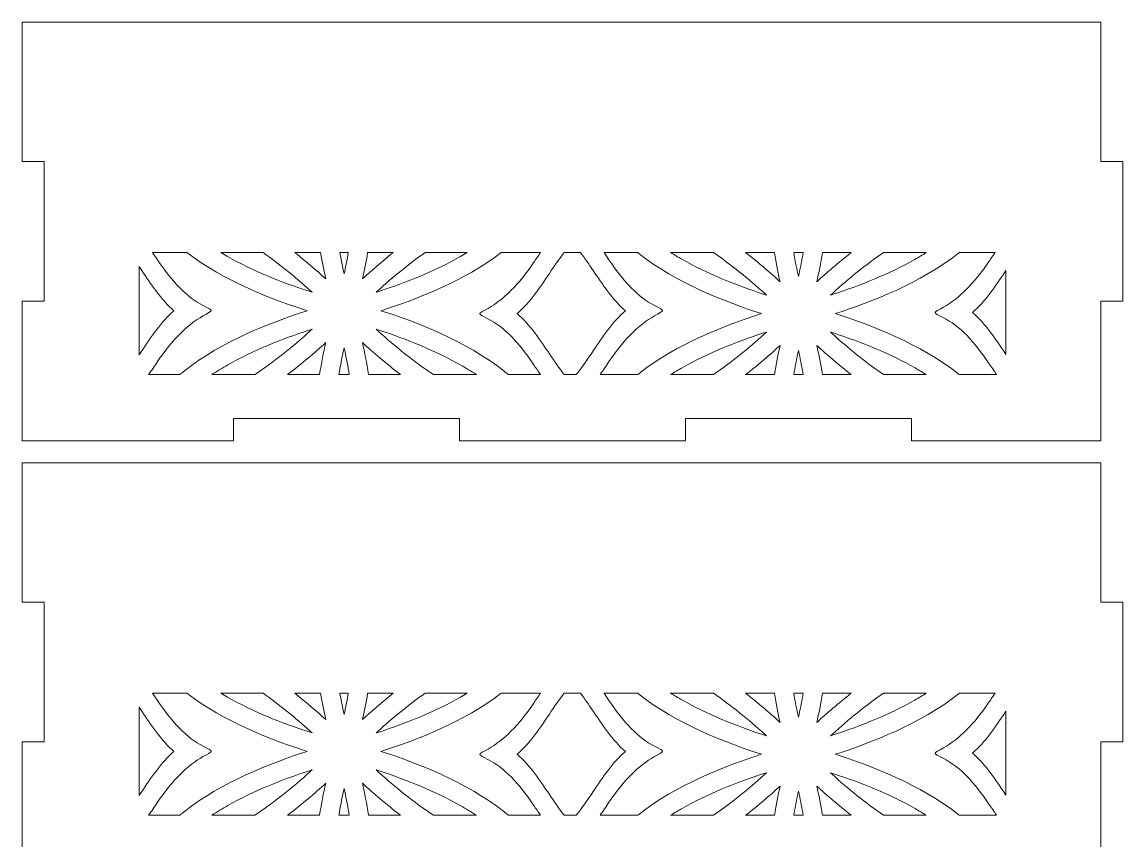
# Model space of a CAD drawing. Header units: millimetres. Extents: x 1438 to 1748, y -165 to 165.
# Drawn here: x 1598.2 to 1748.2, y -6.5 to 105 of the extents above; entities that cross this region are included whole.
import ezdxf

# ---------------------------------------------------------------- set-up
doc = ezdxf.new("R2010")
doc.units = ezdxf.units.MM
doc.header["$MEASUREMENT"] = 0
doc.layers.add('Camada 1', color=7, linetype='Continuous')

msp = doc.modelspace()

# ---------------------------------------------------------------- linework, layer by layer
at = {"layer": 'Camada 1', "color": 250, "lineweight": 20}
for points, knots in [([(1627.0266, 51), (1627.0266, 51), (1657.8266, 51), (1657.8266, 51), (1657.8266, 51), (1657.8266, 51), (1657.8266, 48), (1657.8266, 48), (1657.8266, 48), (1657.8266, 48), (1688.6266, 48), (1688.6266, 48), (1688.6266, 48), (1688.6266, 48), (1688.6266, 51), (1688.6266, 51), (1688.6266, 51), (1688.6266, 51), (1719.4266, 51), (1719.4266, 51), (1719.4266, 51), (1719.4266, 51), (1719.4266, 48), (1719.4266, 48), (1719.4266, 48), (1719.4266, 48), (1745.2266, 48), (1745.2266, 48), (1745.2266, 48), (1745.2266, 48), (1745.2266, 67), (1745.2266, 67), (1745.2266, 67), (1745.2266, 67), (1748.227, 67), (1748.227, 67), (1748.227, 67), (1748.227, 67), (1748.227, 86), (1748.227, 86), (1748.227, 86), (1748.227, 86), (1745.2266, 86), (1745.2266, 86), (1745.2266, 86), (1745.2266, 86), (1745.2266, 105), (1745.2266, 105), (1745.2266, 105), (1745.2266, 105), (1598.2262, 105), (1598.2262, 105), (1598.2262, 105), (1598.2262, 105), (1598.2262, 86), (1598.2262, 86), (1598.2262, 86), (1598.2262, 86), (1601.2266, 86), (1601.2266, 86), (1601.2266, 86), (1601.2266, 86), (1601.2266, 67), (1601.2266, 67), (1601.2266, 67), (1601.2266, 67), (1598.2262, 67), (1598.2262, 67), (1598.2262, 67), (1598.2262, 67), (1598.2262, 48), (1598.2262, 48), (1598.2262, 48), (1598.2262, 48), (1627.0266, 48), (1627.0266, 48), (1627.0266, 48), (1627.0266, 48), (1627.0266, 51), (1627.0266, 51)], [0, 0, 0, 0, 0.04761905, 0.04761905, 0.04761905, 0.04761905, 0.0952381, 0.0952381, 0.0952381, 0.0952381, 0.14285714, 0.14285714, 0.14285714, 0.14285714, 0.19047619, 0.19047619, 0.19047619, 0.19047619, 0.23809524, 0.23809524, 0.23809524, 0.23809524, 0.28571429, 0.28571429, 0.28571429, 0.28571429, 0.33333333, 0.33333333, 0.33333333, 0.33333333, 0.38095238, 0.38095238, 0.38095238, 0.38095238, 0.42857143, 0.42857143, 0.42857143, 0.42857143, 0.47619048, 0.47619048, 0.47619048, 0.47619048, 0.52380952, 0.52380952, 0.52380952, 0.52380952, 0.57142857, 0.57142857, 0.57142857, 0.57142857, 0.61904762, 0.61904762, 0.61904762, 0.61904762, 0.66666667, 0.66666667, 0.66666667, 0.66666667, 0.71428571, 0.71428571, 0.71428571, 0.71428571, 0.76190476, 0.76190476, 0.76190476, 0.76190476, 0.80952381, 0.80952381, 0.80952381, 0.80952381, 0.85714286, 0.85714286, 0.85714286, 0.85714286, 0.9047619, 0.9047619, 0.9047619, 0.9047619, 1, 1, 1, 1]), ([(1620.6963, 73.6106), (1625.7272, 69.7541), (1632.4225, 67.1693), (1637.093, 65.6921), (1637.093, 65.6921), (1632.2925, 64.176), (1625.406, 61.5056), (1620.3476, 57.5046), (1620.3476, 57.5046), (1620.1352, 57.3366), (1619.9304, 57.1684), (1619.7327, 57), (1619.7327, 57), (1619.7327, 57), (1615.4786, 57), (1615.4786, 57), (1615.4786, 57), (1615.8957, 57.592), (1616.2961, 58.1842), (1616.6861, 58.7609), (1616.6861, 58.7609), (1618.7003, 61.7375), (1620.7303, 63.742), (1622.8824, 64.9856), (1622.8824, 64.9856), (1624.2548, 65.7788), (1624.4724, 65.6171), (1622.9166, 66.3945), (1622.9166, 66.3945), (1620.682, 67.5109), (1618.71, 69.6357), (1616.6861, 72.6284), (1616.6861, 72.6284), (1616.6861, 72.6284), (1616.0189, 73.6106), (1616.0189, 73.6106), (1616.0189, 73.6106), (1616.0189, 73.6106), (1620.6963, 73.6106), (1620.6963, 73.6106)], [0, 0, 0, 0, 0.09090909, 0.09090909, 0.09090909, 0.09090909, 0.18181818, 0.18181818, 0.18181818, 0.18181818, 0.27272727, 0.27272727, 0.27272727, 0.27272727, 0.36363636, 0.36363636, 0.36363636, 0.36363636, 0.45454545, 0.45454545, 0.45454545, 0.45454545, 0.54545455, 0.54545455, 0.54545455, 0.54545455, 0.63636364, 0.63636364, 0.63636364, 0.63636364, 0.72727273, 0.72727273, 0.72727273, 0.72727273, 0.81818182, 0.81818182, 0.81818182, 0.81818182, 1, 1, 1, 1]), ([(1631.074, 73.6106), (1633.3154, 72.0359), (1635.4546, 70.2821), (1637.463, 68.4679), (1637.463, 68.4679), (1637.463, 68.4679), (1637.7514, 68.2067), (1637.7514, 68.2067), (1637.7514, 68.2067), (1637.7514, 68.2067), (1637.3486, 68.3365), (1637.3486, 68.3365), (1637.3486, 68.3365), (1633.5421, 69.5706), (1629.7069, 71.1165), (1626.2222, 73.0891), (1626.2222, 73.0891), (1625.922, 73.259), (1625.6234, 73.4327), (1625.327, 73.6106), (1625.327, 73.6106), (1625.327, 73.6106), (1631.074, 73.6106), (1631.074, 73.6106)], [0, 0, 0, 0, 0.14285714, 0.14285714, 0.14285714, 0.14285714, 0.28571429, 0.28571429, 0.28571429, 0.28571429, 0.42857143, 0.42857143, 0.42857143, 0.42857143, 0.57142857, 0.57142857, 0.57142857, 0.57142857, 0.71428571, 0.71428571, 0.71428571, 0.71428571, 1, 1, 1, 1]), ([(1635.4046, 73.6106), (1635.4046, 73.6106), (1638.8949, 73.6106), (1638.8949, 73.6106), (1638.8949, 73.6106), (1639.1167, 72.3244), (1639.3589, 71.1204), (1639.5984, 70.0354), (1639.5984, 70.0354), (1638.3947, 71.1375), (1636.9762, 72.3687), (1635.4046, 73.6106)], [0, 0, 0, 0, 0.25, 0.25, 0.25, 0.25, 0.5, 0.5, 0.5, 0.5, 1, 1, 1, 1]), ([(1641.5297, 73.6106), (1641.5297, 73.6106), (1642.6829, 73.6106), (1642.6829, 73.6106), (1642.6829, 73.6106), (1642.5311, 72.7682), (1642.3651, 71.9314), (1642.1876, 71.1027), (1642.1876, 71.1027), (1642.1876, 71.1027), (1642.1055, 70.723), (1642.1055, 70.723), (1642.1055, 70.723), (1642.1055, 70.723), (1642.0167, 71.1365), (1642.0167, 71.1365), (1642.0167, 71.1365), (1641.8423, 71.9541), (1641.6791, 72.7796), (1641.5297, 73.6106)], [0, 0, 0, 0, 0.16666667, 0.16666667, 0.16666667, 0.16666667, 0.33333333, 0.33333333, 0.33333333, 0.33333333, 0.5, 0.5, 0.5, 0.5, 0.66666667, 0.66666667, 0.66666667, 0.66666667, 1, 1, 1, 1]), ([(1644.6129, 70.0373), (1644.8532, 71.1237), (1645.0957, 72.3269), (1645.3175, 73.6106), (1645.3175, 73.6106), (1645.3175, 73.6106), (1648.8074, 73.6106), (1648.8074, 73.6106), (1648.8074, 73.6106), (1647.2332, 72.3672), (1645.814, 71.136), (1644.6129, 70.0373)], [0, 0, 0, 0, 0.25, 0.25, 0.25, 0.25, 0.5, 0.5, 0.5, 0.5, 1, 1, 1, 1]), ([(1646.4617, 68.2095), (1646.4617, 68.2095), (1646.7758, 68.4934), (1646.7758, 68.4934), (1646.7758, 68.4934), (1648.7769, 70.2979), (1650.9073, 72.0429), (1653.1392, 73.6106), (1653.1392, 73.6106), (1653.1392, 73.6106), (1658.887, 73.6106), (1658.887, 73.6106), (1658.887, 73.6106), (1658.5784, 73.4254), (1658.2675, 73.2447), (1657.9549, 73.0682), (1657.9549, 73.0682), (1654.4705, 71.1008), (1650.6368, 69.5581), (1646.8318, 68.3286), (1646.8318, 68.3286), (1646.8318, 68.3286), (1646.4617, 68.2095), (1646.4617, 68.2095)], [0, 0, 0, 0, 0.14285714, 0.14285714, 0.14285714, 0.14285714, 0.28571429, 0.28571429, 0.28571429, 0.28571429, 0.42857143, 0.42857143, 0.42857143, 0.42857143, 0.57142857, 0.57142857, 0.57142857, 0.57142857, 0.71428571, 0.71428571, 0.71428571, 0.71428571, 1, 1, 1, 1]), ([(1647.1217, 65.6952), (1651.8125, 67.1768), (1658.4946, 69.7606), (1663.5169, 73.6106), (1663.5169, 73.6106), (1663.5169, 73.6106), (1668.8656, 73.6106), (1668.8656, 73.6106), (1668.8656, 73.6106), (1668.5453, 73.1487), (1668.2343, 72.6887), (1667.9297, 72.2382), (1667.9297, 72.2382), (1665.9153, 69.2617), (1663.8856, 67.2573), (1661.7335, 66.0136), (1661.7335, 66.0136), (1660.3609, 65.2204), (1660.1433, 65.3821), (1661.6992, 64.6046), (1661.6992, 64.6046), (1663.9335, 63.488), (1665.9057, 61.3634), (1667.9297, 58.3704), (1667.9297, 58.3704), (1668.234, 57.9205), (1668.5445, 57.4613), (1668.8645, 57), (1668.8645, 57), (1668.8645, 57), (1664.4834, 57), (1664.4834, 57), (1664.4834, 57), (1664.2855, 57.1686), (1664.0804, 57.337), (1663.8677, 57.5052), (1663.8677, 57.5052), (1658.8007, 61.5122), (1651.9008, 64.1839), (1647.1217, 65.6952)], [0, 0, 0, 0, 0.09090909, 0.09090909, 0.09090909, 0.09090909, 0.18181818, 0.18181818, 0.18181818, 0.18181818, 0.27272727, 0.27272727, 0.27272727, 0.27272727, 0.36363636, 0.36363636, 0.36363636, 0.36363636, 0.45454545, 0.45454545, 0.45454545, 0.45454545, 0.54545455, 0.54545455, 0.54545455, 0.54545455, 0.63636364, 0.63636364, 0.63636364, 0.63636364, 0.72727273, 0.72727273, 0.72727273, 0.72727273, 0.81818182, 0.81818182, 0.81818182, 0.81818182, 1, 1, 1, 1]), ([(1665.6847, 65.3053), (1667.4585, 66.8266), (1668.8424, 68.9533), (1670.0804, 70.7837), (1670.0804, 70.7837), (1670.758, 71.7857), (1671.4148, 72.7373), (1672.0774, 73.6106), (1672.0774, 73.6106), (1672.0774, 73.6106), (1674.3344, 73.6106), (1674.3344, 73.6106), (1674.3344, 73.6106), (1674.8988, 72.8466), (1675.4616, 72.0286), (1676.0397, 71.1739), (1676.0397, 71.1739), (1677.2774, 69.3433), (1678.6608, 67.2156), (1680.4351, 65.6939), (1680.4351, 65.6939), (1678.6611, 64.1725), (1677.2774, 62.0458), (1676.0395, 60.2154), (1676.0395, 60.2154), (1675.2598, 59.0628), (1674.5077, 57.9768), (1673.7427, 57), (1673.7427, 57), (1673.7427, 57), (1672.0765, 57), (1672.0765, 57), (1672.0765, 57), (1671.4142, 57.8729), (1670.7577, 58.8239), (1670.0804, 59.8253), (1670.0804, 59.8253), (1668.8421, 61.6557), (1667.4588, 63.7837), (1665.6847, 65.3053)], [0, 0, 0, 0, 0.09090909, 0.09090909, 0.09090909, 0.09090909, 0.18181818, 0.18181818, 0.18181818, 0.18181818, 0.27272727, 0.27272727, 0.27272727, 0.27272727, 0.36363636, 0.36363636, 0.36363636, 0.36363636, 0.45454545, 0.45454545, 0.45454545, 0.45454545, 0.54545455, 0.54545455, 0.54545455, 0.54545455, 0.63636364, 0.63636364, 0.63636364, 0.63636364, 0.72727273, 0.72727273, 0.72727273, 0.72727273, 0.81818182, 0.81818182, 0.81818182, 0.81818182, 1, 1, 1, 1]), ([(1676.9825, 57), (1677.3997, 57.592), (1677.8001, 58.1841), (1678.1901, 58.7608), (1678.1901, 58.7608), (1680.2044, 61.7374), (1682.2344, 63.7419), (1684.3864, 64.9855), (1684.3864, 64.9855), (1685.7589, 65.7787), (1685.9765, 65.617), (1684.4207, 66.3944), (1684.4207, 66.3944), (1682.1861, 67.5108), (1680.214, 69.6356), (1678.1901, 72.6283), (1678.1901, 72.6283), (1678.1901, 72.6283), (1677.5229, 73.6106), (1677.5229, 73.6106), (1677.5229, 73.6106), (1677.5229, 73.6106), (1682.1063, 73.6106), (1682.1063, 73.6106), (1682.1063, 73.6106), (1682.1063, 73.6106), (1682.252, 73.4943), (1682.252, 73.4943), (1682.252, 73.4943), (1687.3181, 69.4875), (1694.2184, 66.8153), (1698.9978, 65.3036), (1698.9978, 65.3036), (1694.1972, 63.7878), (1687.3112, 61.1177), (1682.2527, 57.1164), (1682.2527, 57.1164), (1682.2527, 57.1164), (1682.1069, 57), (1682.1069, 57), (1682.1069, 57), (1682.1069, 57), (1676.9825, 57), (1676.9825, 57)], [0, 0, 0, 0, 0.08333333, 0.08333333, 0.08333333, 0.08333333, 0.16666667, 0.16666667, 0.16666667, 0.16666667, 0.25, 0.25, 0.25, 0.25, 0.33333333, 0.33333333, 0.33333333, 0.33333333, 0.41666667, 0.41666667, 0.41666667, 0.41666667, 0.5, 0.5, 0.5, 0.5, 0.58333333, 0.58333333, 0.58333333, 0.58333333, 0.66666667, 0.66666667, 0.66666667, 0.66666667, 0.75, 0.75, 0.75, 0.75, 0.83333333, 0.83333333, 0.83333333, 0.83333333, 1, 1, 1, 1]), ([(1699.2534, 67.9484), (1695.4471, 69.1822), (1691.6117, 70.7282), (1688.1271, 72.701), (1688.1271, 72.701), (1687.6122, 72.9924), (1687.102, 73.2953), (1686.5992, 73.6106), (1686.5992, 73.6106), (1686.5992, 73.6106), (1692.4193, 73.6106), (1692.4193, 73.6106), (1692.4193, 73.6106), (1694.8648, 71.9382), (1697.1932, 70.0443), (1699.3681, 68.0796), (1699.3681, 68.0796), (1699.3681, 68.0796), (1699.6559, 67.8186), (1699.6559, 67.8186), (1699.6559, 67.8186), (1699.6559, 67.8186), (1699.2534, 67.9484), (1699.2534, 67.9484)], [0, 0, 0, 0, 0.14285714, 0.14285714, 0.14285714, 0.14285714, 0.28571429, 0.28571429, 0.28571429, 0.28571429, 0.42857143, 0.42857143, 0.42857143, 0.42857143, 0.57142857, 0.57142857, 0.57142857, 0.57142857, 0.71428571, 0.71428571, 0.71428571, 0.71428571, 1, 1, 1, 1]), ([(1701.5034, 69.6472), (1700.1744, 70.8639), (1698.5835, 72.2382), (1696.8138, 73.6106), (1696.8138, 73.6106), (1696.8138, 73.6106), (1700.734, 73.6106), (1700.734, 73.6106), (1700.734, 73.6106), (1700.9732, 72.1781), (1701.2399, 70.8407), (1701.5034, 69.6472)], [0, 0, 0, 0, 0.25, 0.25, 0.25, 0.25, 0.5, 0.5, 0.5, 0.5, 1, 1, 1, 1]), ([(1703.9218, 70.7484), (1703.7203, 71.6932), (1703.5337, 72.6485), (1703.3661, 73.6106), (1703.3661, 73.6106), (1703.3661, 73.6106), (1704.6567, 73.6106), (1704.6567, 73.6106), (1704.6567, 73.6106), (1704.4868, 72.637), (1704.2975, 71.6704), (1704.0927, 70.7145), (1704.0927, 70.7145), (1704.0927, 70.7145), (1704.0108, 70.3344), (1704.0108, 70.3344), (1704.0108, 70.3344), (1704.0108, 70.3344), (1703.9218, 70.7484), (1703.9218, 70.7484)], [0, 0, 0, 0, 0.16666667, 0.16666667, 0.16666667, 0.16666667, 0.33333333, 0.33333333, 0.33333333, 0.33333333, 0.5, 0.5, 0.5, 0.5, 0.66666667, 0.66666667, 0.66666667, 0.66666667, 1, 1, 1, 1]), ([(1706.5182, 69.6488), (1706.7826, 70.8442), (1707.0494, 72.1808), (1707.2886, 73.6106), (1707.2886, 73.6106), (1707.2886, 73.6106), (1711.2088, 73.6106), (1711.2088, 73.6106), (1711.2088, 73.6106), (1709.4358, 72.2364), (1707.8443, 70.8618), (1706.5182, 69.6488)], [0, 0, 0, 0, 0.25, 0.25, 0.25, 0.25, 0.5, 0.5, 0.5, 0.5, 1, 1, 1, 1]), ([(1708.6806, 68.1053), (1710.8488, 70.0601), (1713.1684, 71.9451), (1715.6043, 73.6106), (1715.6043, 73.6106), (1715.6043, 73.6106), (1721.4251, 73.6106), (1721.4251, 73.6106), (1721.4251, 73.6106), (1720.9103, 73.2876), (1720.3875, 72.9779), (1719.86, 72.6802), (1719.86, 72.6802), (1716.3754, 70.7124), (1712.542, 69.1699), (1708.7371, 67.9405), (1708.7371, 67.9405), (1708.7371, 67.9405), (1708.3664, 67.821), (1708.3664, 67.821), (1708.3664, 67.821), (1708.3664, 67.821), (1708.6806, 68.1053), (1708.6806, 68.1053)], [0, 0, 0, 0, 0.14285714, 0.14285714, 0.14285714, 0.14285714, 0.28571429, 0.28571429, 0.28571429, 0.28571429, 0.42857143, 0.42857143, 0.42857143, 0.42857143, 0.57142857, 0.57142857, 0.57142857, 0.57142857, 0.71428571, 0.71428571, 0.71428571, 0.71428571, 1, 1, 1, 1]), ([(1709.027, 65.3074), (1713.8272, 66.8235), (1720.7141, 69.4936), (1725.7721, 73.4946), (1725.7721, 73.4946), (1725.7721, 73.4946), (1725.9174, 73.6106), (1725.9174, 73.6106), (1725.9174, 73.6106), (1725.9174, 73.6106), (1730.8014, 73.6106), (1730.8014, 73.6106), (1730.8014, 73.6106), (1730.518, 73.2), (1730.2418, 72.7916), (1729.9707, 72.3907), (1729.9707, 72.3907), (1727.9565, 69.414), (1725.9266, 67.4098), (1723.7745, 66.1661), (1723.7745, 66.1661), (1722.4021, 65.3729), (1722.1844, 65.5344), (1723.7403, 64.7571), (1723.7403, 64.7571), (1725.9748, 63.6408), (1727.9469, 61.516), (1729.9709, 58.5232), (1729.9709, 58.5232), (1730.3087, 58.0237), (1730.6543, 57.5126), (1731.0118, 57), (1731.0118, 57), (1731.0118, 57), (1725.919, 57), (1725.919, 57), (1725.919, 57), (1725.919, 57), (1725.7727, 57.1168), (1725.7727, 57.1168), (1725.7727, 57.1168), (1720.7059, 61.1235), (1713.806, 63.7957), (1709.027, 65.3074)], [0, 0, 0, 0, 0.08333333, 0.08333333, 0.08333333, 0.08333333, 0.16666667, 0.16666667, 0.16666667, 0.16666667, 0.25, 0.25, 0.25, 0.25, 0.33333333, 0.33333333, 0.33333333, 0.33333333, 0.41666667, 0.41666667, 0.41666667, 0.41666667, 0.5, 0.5, 0.5, 0.5, 0.58333333, 0.58333333, 0.58333333, 0.58333333, 0.66666667, 0.66666667, 0.66666667, 0.66666667, 0.75, 0.75, 0.75, 0.75, 0.83333333, 0.83333333, 0.83333333, 0.83333333, 1, 1, 1, 1]), ([(1614.1682, 71.7149), (1614.1682, 71.7149), (1614.5357, 71.1739), (1614.5357, 71.1739), (1614.5357, 71.1739), (1615.7733, 69.3434), (1617.1567, 67.2157), (1618.9311, 65.694), (1618.9311, 65.694), (1617.1571, 64.1725), (1615.7734, 62.0459), (1614.5354, 60.2155), (1614.5354, 60.2155), (1614.5354, 60.2155), (1614.1682, 59.6751), (1614.1682, 59.6751), (1614.1682, 59.6751), (1614.1682, 59.6751), (1614.1682, 71.7149), (1614.1682, 71.7149)], [0, 0, 0, 0, 0.16666667, 0.16666667, 0.16666667, 0.16666667, 0.33333333, 0.33333333, 0.33333333, 0.33333333, 0.5, 0.5, 0.5, 0.5, 0.66666667, 0.66666667, 0.66666667, 0.66666667, 1, 1, 1, 1]), ([(1732.2849, 59.7363), (1732.2849, 59.7363), (1732.1214, 59.9777), (1732.1214, 59.9777), (1732.1214, 59.9777), (1730.8835, 61.8082), (1729.4999, 63.936), (1727.7258, 65.4579), (1727.7258, 65.4579), (1729.4999, 66.9792), (1730.8835, 69.1057), (1732.1212, 70.9363), (1732.1212, 70.9363), (1732.1212, 70.9363), (1732.2849, 71.1779), (1732.2849, 71.1779), (1732.2849, 71.1779), (1732.2849, 71.1779), (1732.2849, 59.7363), (1732.2849, 59.7363)], [0, 0, 0, 0, 0.16666667, 0.16666667, 0.16666667, 0.16666667, 0.33333333, 0.33333333, 0.33333333, 0.33333333, 0.5, 0.5, 0.5, 0.5, 0.66666667, 0.66666667, 0.66666667, 0.66666667, 1, 1, 1, 1]), ([(1637.3826, 63.0586), (1637.3826, 63.0586), (1637.7526, 63.1777), (1637.7526, 63.1777), (1637.7526, 63.1777), (1637.7526, 63.1777), (1637.439, 62.8937), (1637.439, 62.8937), (1637.439, 62.8937), (1635.1006, 60.7853), (1632.5858, 58.7581), (1629.9388, 57), (1629.9388, 57), (1629.9388, 57), (1624.0893, 57), (1624.0893, 57), (1624.0893, 57), (1624.7978, 57.4652), (1625.5239, 57.9036), (1626.2595, 58.319), (1626.2595, 58.319), (1629.7442, 60.2865), (1633.5777, 61.8292), (1637.3826, 63.0586)], [0, 0, 0, 0, 0.14285714, 0.14285714, 0.14285714, 0.14285714, 0.28571429, 0.28571429, 0.28571429, 0.28571429, 0.42857143, 0.42857143, 0.42857143, 0.42857143, 0.57142857, 0.57142857, 0.57142857, 0.57142857, 0.71428571, 0.71428571, 0.71428571, 0.71428571, 1, 1, 1, 1]), ([(1646.4628, 63.1807), (1646.4628, 63.1807), (1646.8662, 63.0508), (1646.8662, 63.0508), (1646.8662, 63.0508), (1650.6726, 61.8166), (1654.5078, 60.2708), (1657.9924, 58.2983), (1657.9924, 58.2983), (1658.7154, 57.8891), (1659.4293, 57.4575), (1660.1261, 57), (1660.1261, 57), (1660.1261, 57), (1654.2769, 57), (1654.2769, 57), (1654.2769, 57), (1651.6204, 58.7648), (1649.0968, 60.8009), (1646.7517, 62.9194), (1646.7517, 62.9194), (1646.7517, 62.9194), (1646.4628, 63.1807), (1646.4628, 63.1807)], [0, 0, 0, 0, 0.14285714, 0.14285714, 0.14285714, 0.14285714, 0.28571429, 0.28571429, 0.28571429, 0.28571429, 0.42857143, 0.42857143, 0.42857143, 0.42857143, 0.57142857, 0.57142857, 0.57142857, 0.57142857, 0.71428571, 0.71428571, 0.71428571, 0.71428571, 1, 1, 1, 1]), ([(1688.1648, 57.9308), (1691.6493, 59.8983), (1695.4827, 61.4411), (1699.2876, 62.6705), (1699.2876, 62.6705), (1699.2876, 62.6705), (1699.658, 62.7897), (1699.658, 62.7897), (1699.658, 62.7897), (1699.658, 62.7897), (1699.3442, 62.5057), (1699.3442, 62.5057), (1699.3442, 62.5057), (1697.1758, 60.5508), (1694.8559, 58.6656), (1692.4198, 57), (1692.4198, 57), (1692.4198, 57), (1686.5992, 57), (1686.5992, 57), (1686.5992, 57), (1687.1142, 57.3231), (1687.6371, 57.6329), (1688.1648, 57.9308)], [0, 0, 0, 0, 0.14285714, 0.14285714, 0.14285714, 0.14285714, 0.28571429, 0.28571429, 0.28571429, 0.28571429, 0.42857143, 0.42857143, 0.42857143, 0.42857143, 0.57142857, 0.57142857, 0.57142857, 0.57142857, 0.71428571, 0.71428571, 0.71428571, 0.71428571, 1, 1, 1, 1]), ([(1708.6566, 62.5314), (1708.6566, 62.5314), (1708.3691, 62.7918), (1708.3691, 62.7918), (1708.3691, 62.7918), (1708.3691, 62.7918), (1708.7714, 62.6623), (1708.7714, 62.6623), (1708.7714, 62.6623), (1712.5776, 61.4284), (1716.413, 59.8825), (1719.8976, 57.91), (1719.8976, 57.91), (1720.4127, 57.6185), (1720.9233, 57.3155), (1721.4263, 57), (1721.4263, 57), (1721.4263, 57), (1715.606, 57), (1715.606, 57), (1715.606, 57), (1713.1603, 58.6725), (1710.8316, 60.5665), (1708.6566, 62.5314)], [0, 0, 0, 0, 0.14285714, 0.14285714, 0.14285714, 0.14285714, 0.28571429, 0.28571429, 0.28571429, 0.28571429, 0.42857143, 0.42857143, 0.42857143, 0.42857143, 0.57142857, 0.57142857, 0.57142857, 0.57142857, 0.71428571, 0.71428571, 0.71428571, 0.71428571, 1, 1, 1, 1]), ([(1634.4045, 57), (1636.3813, 58.5022), (1638.1504, 60.023), (1639.6016, 61.3503), (1639.6016, 61.3503), (1639.3134, 60.0472), (1639.0221, 58.5766), (1638.767, 57), (1638.767, 57), (1638.767, 57), (1634.4045, 57), (1634.4045, 57)], [0, 0, 0, 0, 0.25, 0.25, 0.25, 0.25, 0.5, 0.5, 0.5, 0.5, 1, 1, 1, 1]), ([(1641.3962, 57), (1641.5828, 58.105), (1641.795, 59.2018), (1642.027, 60.2846), (1642.027, 60.2846), (1642.027, 60.2846), (1642.1088, 60.6638), (1642.1088, 60.6638), (1642.1088, 60.6638), (1642.1088, 60.6638), (1642.1978, 60.2506), (1642.1978, 60.2506), (1642.1978, 60.2506), (1642.4264, 59.1788), (1642.6358, 58.0934), (1642.82, 57), (1642.82, 57), (1642.82, 57), (1641.3962, 57), (1641.3962, 57)], [0, 0, 0, 0, 0.16666667, 0.16666667, 0.16666667, 0.16666667, 0.33333333, 0.33333333, 0.33333333, 0.33333333, 0.5, 0.5, 0.5, 0.5, 0.66666667, 0.66666667, 0.66666667, 0.66666667, 1, 1, 1, 1]), ([(1645.4494, 57), (1645.1944, 58.5795), (1644.9034, 60.051), (1644.6163, 61.3518), (1644.6163, 61.3518), (1646.0709, 60.0202), (1647.839, 58.5), (1649.8121, 57), (1649.8121, 57), (1649.8121, 57), (1645.4494, 57), (1645.4494, 57)], [0, 0, 0, 0, 0.25, 0.25, 0.25, 0.25, 0.5, 0.5, 0.5, 0.5, 1, 1, 1, 1]), ([(1696.8153, 57), (1698.5884, 58.3744), (1700.1802, 59.7491), (1701.5065, 60.9622), (1701.5065, 60.9622), (1701.2421, 59.7667), (1700.9752, 58.4299), (1700.736, 57), (1700.736, 57), (1700.736, 57), (1696.8153, 57), (1696.8153, 57)], [0, 0, 0, 0, 0.25, 0.25, 0.25, 0.25, 0.5, 0.5, 0.5, 0.5, 1, 1, 1, 1]), ([(1703.932, 59.8962), (1703.932, 59.8962), (1704.0139, 60.2762), (1704.0139, 60.2762), (1704.0139, 60.2762), (1704.0139, 60.2762), (1704.103, 59.8626), (1704.103, 59.8626), (1704.103, 59.8626), (1704.3045, 58.9177), (1704.491, 57.9622), (1704.6587, 57), (1704.6587, 57), (1704.6587, 57), (1703.3679, 57), (1703.3679, 57), (1703.3679, 57), (1703.5379, 57.9736), (1703.7272, 58.9403), (1703.932, 59.8962)], [0, 0, 0, 0, 0.16666667, 0.16666667, 0.16666667, 0.16666667, 0.33333333, 0.33333333, 0.33333333, 0.33333333, 0.5, 0.5, 0.5, 0.5, 0.66666667, 0.66666667, 0.66666667, 0.66666667, 1, 1, 1, 1]), ([(1707.2903, 57), (1707.0511, 58.4326), (1706.7844, 59.7702), (1706.5209, 60.9638), (1706.5209, 60.9638), (1707.8502, 59.7469), (1709.4413, 58.3725), (1711.2113, 57), (1711.2113, 57), (1711.2113, 57), (1707.2903, 57), (1707.2903, 57)], [0, 0, 0, 0, 0.25, 0.25, 0.25, 0.25, 0.5, 0.5, 0.5, 0.5, 1, 1, 1, 1]), ([(1745.2266, 45), (1745.2266, 45), (1598.2262, 45), (1598.2262, 45), (1598.2262, 45), (1598.2262, 45), (1598.2262, 26), (1598.2262, 26), (1598.2262, 26), (1598.2262, 26), (1601.2266, 26), (1601.2266, 26), (1601.2266, 26), (1601.2266, 26), (1601.2266, 7), (1601.2266, 7), (1601.2266, 7), (1601.2266, 7), (1598.2262, 7), (1598.2262, 7), (1598.2262, 7), (1598.2262, 7), (1598.2262, -12), (1598.2262, -12), (1598.2262, -12), (1598.2262, -12), (1627.0266, -12), (1627.0266, -12), (1627.0266, -12), (1627.0266, -12), (1627.0266, -9), (1627.0266, -9), (1627.0266, -9), (1627.0266, -9), (1657.8266, -9), (1657.8266, -9), (1657.8266, -9), (1657.8266, -9), (1657.8266, -12), (1657.8266, -12), (1657.8266, -12), (1657.8266, -12), (1688.6266, -12), (1688.6266, -12), (1688.6266, -12), (1688.6266, -12), (1688.6266, -9), (1688.6266, -9), (1688.6266, -9), (1688.6266, -9), (1719.4266, -9), (1719.4266, -9), (1719.4266, -9), (1719.4266, -9), (1719.4266, -12), (1719.4266, -12), (1719.4266, -12), (1719.4266, -12), (1745.2266, -12), (1745.2266, -12), (1745.2266, -12), (1745.2266, -12), (1745.2266, 7), (1745.2266, 7), (1745.2266, 7), (1745.2266, 7), (1748.227, 7), (1748.227, 7), (1748.227, 7), (1748.227, 7), (1748.227, 26), (1748.227, 26), (1748.227, 26), (1748.227, 26), (1745.2266, 26), (1745.2266, 26), (1745.2266, 26), (1745.2266, 26), (1745.2266, 45), (1745.2266, 45)], [0, 0, 0, 0, 0.04761905, 0.04761905, 0.04761905, 0.04761905, 0.0952381, 0.0952381, 0.0952381, 0.0952381, 0.14285714, 0.14285714, 0.14285714, 0.14285714, 0.19047619, 0.19047619, 0.19047619, 0.19047619, 0.23809524, 0.23809524, 0.23809524, 0.23809524, 0.28571429, 0.28571429, 0.28571429, 0.28571429, 0.33333333, 0.33333333, 0.33333333, 0.33333333, 0.38095238, 0.38095238, 0.38095238, 0.38095238, 0.42857143, 0.42857143, 0.42857143, 0.42857143, 0.47619048, 0.47619048, 0.47619048, 0.47619048, 0.52380952, 0.52380952, 0.52380952, 0.52380952, 0.57142857, 0.57142857, 0.57142857, 0.57142857, 0.61904762, 0.61904762, 0.61904762, 0.61904762, 0.66666667, 0.66666667, 0.66666667, 0.66666667, 0.71428571, 0.71428571, 0.71428571, 0.71428571, 0.76190476, 0.76190476, 0.76190476, 0.76190476, 0.80952381, 0.80952381, 0.80952381, 0.80952381, 0.85714286, 0.85714286, 0.85714286, 0.85714286, 0.9047619, 0.9047619, 0.9047619, 0.9047619, 1, 1, 1, 1]), ([(1620.6963, 13.6106), (1625.7272, 9.7541), (1632.4225, 7.1693), (1637.093, 5.6921), (1637.093, 5.6921), (1632.2925, 4.176), (1625.406, 1.5056), (1620.3476, -2.4954), (1620.3476, -2.4954), (1620.1352, -2.6634), (1619.9304, -2.8316), (1619.7327, -3), (1619.7327, -3), (1619.7327, -3), (1615.4786, -3), (1615.4786, -3), (1615.4786, -3), (1615.8957, -2.408), (1616.2961, -1.8158), (1616.6861, -1.2391), (1616.6861, -1.2391), (1618.7003, 1.7375), (1620.7303, 3.742), (1622.8824, 4.9856), (1622.8824, 4.9856), (1624.2548, 5.7788), (1624.4724, 5.6171), (1622.9166, 6.3945), (1622.9166, 6.3945), (1620.682, 7.5109), (1618.71, 9.6357), (1616.6861, 12.6284), (1616.6861, 12.6284), (1616.6861, 12.6284), (1616.0189, 13.6106), (1616.0189, 13.6106), (1616.0189, 13.6106), (1616.0189, 13.6106), (1620.6963, 13.6106), (1620.6963, 13.6106)], [0, 0, 0, 0, 0.09090909, 0.09090909, 0.09090909, 0.09090909, 0.18181818, 0.18181818, 0.18181818, 0.18181818, 0.27272727, 0.27272727, 0.27272727, 0.27272727, 0.36363636, 0.36363636, 0.36363636, 0.36363636, 0.45454545, 0.45454545, 0.45454545, 0.45454545, 0.54545455, 0.54545455, 0.54545455, 0.54545455, 0.63636364, 0.63636364, 0.63636364, 0.63636364, 0.72727273, 0.72727273, 0.72727273, 0.72727273, 0.81818182, 0.81818182, 0.81818182, 0.81818182, 1, 1, 1, 1]), ([(1637.463, 8.4679), (1637.463, 8.4679), (1637.7514, 8.2067), (1637.7514, 8.2067), (1637.7514, 8.2067), (1637.7514, 8.2067), (1637.3486, 8.3365), (1637.3486, 8.3365), (1637.3486, 8.3365), (1633.5421, 9.5706), (1629.7069, 11.1165), (1626.2222, 13.0891), (1626.2222, 13.0891), (1625.922, 13.259), (1625.6234, 13.4327), (1625.327, 13.6106), (1625.327, 13.6106), (1625.327, 13.6106), (1631.074, 13.6106), (1631.074, 13.6106), (1631.074, 13.6106), (1633.3154, 12.0359), (1635.4546, 10.2821), (1637.463, 8.4679)], [0, 0, 0, 0, 0.14285714, 0.14285714, 0.14285714, 0.14285714, 0.28571429, 0.28571429, 0.28571429, 0.28571429, 0.42857143, 0.42857143, 0.42857143, 0.42857143, 0.57142857, 0.57142857, 0.57142857, 0.57142857, 0.71428571, 0.71428571, 0.71428571, 0.71428571, 1, 1, 1, 1]), ([(1635.4046, 13.6106), (1635.4046, 13.6106), (1638.8949, 13.6106), (1638.8949, 13.6106), (1638.8949, 13.6106), (1639.1167, 12.3244), (1639.3589, 11.1204), (1639.5984, 10.0354), (1639.5984, 10.0354), (1638.3947, 11.1375), (1636.9762, 12.3687), (1635.4046, 13.6106)], [0, 0, 0, 0, 0.25, 0.25, 0.25, 0.25, 0.5, 0.5, 0.5, 0.5, 1, 1, 1, 1]), ([(1642.6829, 13.6106), (1642.5311, 12.7682), (1642.3651, 11.9314), (1642.1876, 11.1027), (1642.1876, 11.1027), (1642.1876, 11.1027), (1642.1055, 10.723), (1642.1055, 10.723), (1642.1055, 10.723), (1642.1055, 10.723), (1642.0167, 11.1365), (1642.0167, 11.1365), (1642.0167, 11.1365), (1641.8423, 11.9541), (1641.6791, 12.7796), (1641.5297, 13.6106), (1641.5297, 13.6106), (1641.5297, 13.6106), (1642.6829, 13.6106), (1642.6829, 13.6106)], [0, 0, 0, 0, 0.16666667, 0.16666667, 0.16666667, 0.16666667, 0.33333333, 0.33333333, 0.33333333, 0.33333333, 0.5, 0.5, 0.5, 0.5, 0.66666667, 0.66666667, 0.66666667, 0.66666667, 1, 1, 1, 1]), ([(1645.3175, 13.6106), (1645.3175, 13.6106), (1648.8074, 13.6106), (1648.8074, 13.6106), (1648.8074, 13.6106), (1647.2332, 12.3672), (1645.814, 11.136), (1644.6129, 10.0373), (1644.6129, 10.0373), (1644.8532, 11.1237), (1645.0957, 12.3269), (1645.3175, 13.6106)], [0, 0, 0, 0, 0.25, 0.25, 0.25, 0.25, 0.5, 0.5, 0.5, 0.5, 1, 1, 1, 1]), ([(1653.1392, 13.6106), (1653.1392, 13.6106), (1658.887, 13.6106), (1658.887, 13.6106), (1658.887, 13.6106), (1658.5784, 13.4254), (1658.2675, 13.2447), (1657.9549, 13.0682), (1657.9549, 13.0682), (1654.4705, 11.1008), (1650.6368, 9.5581), (1646.8318, 8.3286), (1646.8318, 8.3286), (1646.8318, 8.3286), (1646.4617, 8.2095), (1646.4617, 8.2095), (1646.4617, 8.2095), (1646.4617, 8.2095), (1646.7758, 8.4934), (1646.7758, 8.4934), (1646.7758, 8.4934), (1648.7769, 10.2979), (1650.9073, 12.0429), (1653.1392, 13.6106)], [0, 0, 0, 0, 0.14285714, 0.14285714, 0.14285714, 0.14285714, 0.28571429, 0.28571429, 0.28571429, 0.28571429, 0.42857143, 0.42857143, 0.42857143, 0.42857143, 0.57142857, 0.57142857, 0.57142857, 0.57142857, 0.71428571, 0.71428571, 0.71428571, 0.71428571, 1, 1, 1, 1]), ([(1647.1217, 5.6952), (1651.8125, 7.1768), (1658.4946, 9.7606), (1663.5169, 13.6106), (1663.5169, 13.6106), (1663.5169, 13.6106), (1668.8656, 13.6106), (1668.8656, 13.6106), (1668.8656, 13.6106), (1668.5453, 13.1487), (1668.2343, 12.6887), (1667.9297, 12.2382), (1667.9297, 12.2382), (1665.9153, 9.2617), (1663.8856, 7.2573), (1661.7335, 6.0136), (1661.7335, 6.0136), (1660.3609, 5.2204), (1660.1433, 5.3821), (1661.6992, 4.6046), (1661.6992, 4.6046), (1663.9335, 3.488), (1665.9057, 1.3634), (1667.9297, -1.6296), (1667.9297, -1.6296), (1668.234, -2.0795), (1668.5445, -2.5387), (1668.8645, -3), (1668.8645, -3), (1668.8645, -3), (1664.4834, -3), (1664.4834, -3), (1664.4834, -3), (1664.2855, -2.8314), (1664.0804, -2.663), (1663.8677, -2.4948), (1663.8677, -2.4948), (1658.8007, 1.5122), (1651.9008, 4.1839), (1647.1217, 5.6952)], [0, 0, 0, 0, 0.09090909, 0.09090909, 0.09090909, 0.09090909, 0.18181818, 0.18181818, 0.18181818, 0.18181818, 0.27272727, 0.27272727, 0.27272727, 0.27272727, 0.36363636, 0.36363636, 0.36363636, 0.36363636, 0.45454545, 0.45454545, 0.45454545, 0.45454545, 0.54545455, 0.54545455, 0.54545455, 0.54545455, 0.63636364, 0.63636364, 0.63636364, 0.63636364, 0.72727273, 0.72727273, 0.72727273, 0.72727273, 0.81818182, 0.81818182, 0.81818182, 0.81818182, 1, 1, 1, 1]), ([(1672.0774, 13.6106), (1672.0774, 13.6106), (1674.3344, 13.6106), (1674.3344, 13.6106), (1674.3344, 13.6106), (1674.8988, 12.8466), (1675.4616, 12.0286), (1676.0397, 11.1739), (1676.0397, 11.1739), (1677.2774, 9.3433), (1678.6608, 7.2156), (1680.4351, 5.6939), (1680.4351, 5.6939), (1678.6611, 4.1725), (1677.2774, 2.0458), (1676.0395, 0.2154), (1676.0395, 0.2154), (1675.2598, -0.9372), (1674.5077, -2.0232), (1673.7427, -3), (1673.7427, -3), (1673.7427, -3), (1672.0765, -3), (1672.0765, -3), (1672.0765, -3), (1671.4142, -2.1271), (1670.7577, -1.1761), (1670.0804, -0.1747), (1670.0804, -0.1747), (1668.8421, 1.6557), (1667.4588, 3.7837), (1665.6847, 5.3053), (1665.6847, 5.3053), (1667.4585, 6.8266), (1668.8424, 8.9533), (1670.0804, 10.7837), (1670.0804, 10.7837), (1670.758, 11.7857), (1671.4148, 12.7373), (1672.0774, 13.6106)], [0, 0, 0, 0, 0.09090909, 0.09090909, 0.09090909, 0.09090909, 0.18181818, 0.18181818, 0.18181818, 0.18181818, 0.27272727, 0.27272727, 0.27272727, 0.27272727, 0.36363636, 0.36363636, 0.36363636, 0.36363636, 0.45454545, 0.45454545, 0.45454545, 0.45454545, 0.54545455, 0.54545455, 0.54545455, 0.54545455, 0.63636364, 0.63636364, 0.63636364, 0.63636364, 0.72727273, 0.72727273, 0.72727273, 0.72727273, 0.81818182, 0.81818182, 0.81818182, 0.81818182, 1, 1, 1, 1]), ([(1677.5229, 13.6106), (1677.5229, 13.6106), (1682.1063, 13.6106), (1682.1063, 13.6106), (1682.1063, 13.6106), (1682.1063, 13.6106), (1682.252, 13.4943), (1682.252, 13.4943), (1682.252, 13.4943), (1687.3181, 9.4875), (1694.2184, 6.8153), (1698.9978, 5.3036), (1698.9978, 5.3036), (1694.1972, 3.7878), (1687.3112, 1.1177), (1682.2527, -2.8836), (1682.2527, -2.8836), (1682.2527, -2.8836), (1682.1069, -3), (1682.1069, -3), (1682.1069, -3), (1682.1069, -3), (1676.9825, -3), (1676.9825, -3), (1676.9825, -3), (1677.3997, -2.408), (1677.8001, -1.8159), (1678.1901, -1.2392), (1678.1901, -1.2392), (1680.2044, 1.7374), (1682.2344, 3.7419), (1684.3864, 4.9855), (1684.3864, 4.9855), (1685.7589, 5.7787), (1685.9765, 5.617), (1684.4207, 6.3944), (1684.4207, 6.3944), (1682.1861, 7.5108), (1680.214, 9.6356), (1678.1901, 12.6283), (1678.1901, 12.6283), (1678.1901, 12.6283), (1677.5229, 13.6106), (1677.5229, 13.6106)], [0, 0, 0, 0, 0.08333333, 0.08333333, 0.08333333, 0.08333333, 0.16666667, 0.16666667, 0.16666667, 0.16666667, 0.25, 0.25, 0.25, 0.25, 0.33333333, 0.33333333, 0.33333333, 0.33333333, 0.41666667, 0.41666667, 0.41666667, 0.41666667, 0.5, 0.5, 0.5, 0.5, 0.58333333, 0.58333333, 0.58333333, 0.58333333, 0.66666667, 0.66666667, 0.66666667, 0.66666667, 0.75, 0.75, 0.75, 0.75, 0.83333333, 0.83333333, 0.83333333, 0.83333333, 1, 1, 1, 1]), ([(1686.5992, 13.6106), (1686.5992, 13.6106), (1692.4193, 13.6106), (1692.4193, 13.6106), (1692.4193, 13.6106), (1694.8648, 11.9382), (1697.1932, 10.0443), (1699.3681, 8.0796), (1699.3681, 8.0796), (1699.3681, 8.0796), (1699.6559, 7.8186), (1699.6559, 7.8186), (1699.6559, 7.8186), (1699.6559, 7.8186), (1699.2534, 7.9484), (1699.2534, 7.9484), (1699.2534, 7.9484), (1695.4471, 9.1822), (1691.6117, 10.7282), (1688.1271, 12.701), (1688.1271, 12.701), (1687.6122, 12.9924), (1687.102, 13.2953), (1686.5992, 13.6106)], [0, 0, 0, 0, 0.14285714, 0.14285714, 0.14285714, 0.14285714, 0.28571429, 0.28571429, 0.28571429, 0.28571429, 0.42857143, 0.42857143, 0.42857143, 0.42857143, 0.57142857, 0.57142857, 0.57142857, 0.57142857, 0.71428571, 0.71428571, 0.71428571, 0.71428571, 1, 1, 1, 1]), ([(1701.5034, 9.6472), (1700.1744, 10.8639), (1698.5835, 12.2382), (1696.8138, 13.6106), (1696.8138, 13.6106), (1696.8138, 13.6106), (1700.734, 13.6106), (1700.734, 13.6106), (1700.734, 13.6106), (1700.9732, 12.1781), (1701.2399, 10.8407), (1701.5034, 9.6472)], [0, 0, 0, 0, 0.25, 0.25, 0.25, 0.25, 0.5, 0.5, 0.5, 0.5, 1, 1, 1, 1]), ([(1703.9218, 10.7484), (1703.7203, 11.6932), (1703.5337, 12.6485), (1703.3661, 13.6106), (1703.3661, 13.6106), (1703.3661, 13.6106), (1704.6567, 13.6106), (1704.6567, 13.6106), (1704.6567, 13.6106), (1704.4868, 12.637), (1704.2975, 11.6704), (1704.0927, 10.7145), (1704.0927, 10.7145), (1704.0927, 10.7145), (1704.0108, 10.3344), (1704.0108, 10.3344), (1704.0108, 10.3344), (1704.0108, 10.3344), (1703.9218, 10.7484), (1703.9218, 10.7484)], [0, 0, 0, 0, 0.16666667, 0.16666667, 0.16666667, 0.16666667, 0.33333333, 0.33333333, 0.33333333, 0.33333333, 0.5, 0.5, 0.5, 0.5, 0.66666667, 0.66666667, 0.66666667, 0.66666667, 1, 1, 1, 1]), ([(1706.5182, 9.6488), (1706.7826, 10.8442), (1707.0494, 12.1808), (1707.2886, 13.6106), (1707.2886, 13.6106), (1707.2886, 13.6106), (1711.2088, 13.6106), (1711.2088, 13.6106), (1711.2088, 13.6106), (1709.4358, 12.2364), (1707.8443, 10.8618), (1706.5182, 9.6488)], [0, 0, 0, 0, 0.25, 0.25, 0.25, 0.25, 0.5, 0.5, 0.5, 0.5, 1, 1, 1, 1]), ([(1708.3664, 7.821), (1708.3664, 7.821), (1708.6806, 8.1053), (1708.6806, 8.1053), (1708.6806, 8.1053), (1710.8488, 10.0601), (1713.1684, 11.9451), (1715.6043, 13.6106), (1715.6043, 13.6106), (1715.6043, 13.6106), (1721.4251, 13.6106), (1721.4251, 13.6106), (1721.4251, 13.6106), (1720.9103, 13.2876), (1720.3875, 12.9779), (1719.86, 12.6802), (1719.86, 12.6802), (1716.3754, 10.7124), (1712.542, 9.1699), (1708.7371, 7.9405), (1708.7371, 7.9405), (1708.7371, 7.9405), (1708.3664, 7.821), (1708.3664, 7.821)], [0, 0, 0, 0, 0.14285714, 0.14285714, 0.14285714, 0.14285714, 0.28571429, 0.28571429, 0.28571429, 0.28571429, 0.42857143, 0.42857143, 0.42857143, 0.42857143, 0.57142857, 0.57142857, 0.57142857, 0.57142857, 0.71428571, 0.71428571, 0.71428571, 0.71428571, 1, 1, 1, 1]), ([(1709.027, 5.3074), (1713.8272, 6.8235), (1720.7141, 9.4936), (1725.7721, 13.4946), (1725.7721, 13.4946), (1725.7721, 13.4946), (1725.9174, 13.6106), (1725.9174, 13.6106), (1725.9174, 13.6106), (1725.9174, 13.6106), (1730.8014, 13.6106), (1730.8014, 13.6106), (1730.8014, 13.6106), (1730.518, 13.2), (1730.2418, 12.7916), (1729.9707, 12.3907), (1729.9707, 12.3907), (1727.9565, 9.414), (1725.9266, 7.4098), (1723.7745, 6.1661), (1723.7745, 6.1661), (1722.4021, 5.3729), (1722.1844, 5.5344), (1723.7403, 4.7571), (1723.7403, 4.7571), (1725.9748, 3.6408), (1727.9469, 1.516), (1729.9709, -1.4768), (1729.9709, -1.4768), (1730.3087, -1.9763), (1730.6543, -2.4874), (1731.0118, -3), (1731.0118, -3), (1731.0118, -3), (1725.919, -3), (1725.919, -3), (1725.919, -3), (1725.919, -3), (1725.7727, -2.8832), (1725.7727, -2.8832), (1725.7727, -2.8832), (1720.7059, 1.1235), (1713.806, 3.7957), (1709.027, 5.3074)], [0, 0, 0, 0, 0.08333333, 0.08333333, 0.08333333, 0.08333333, 0.16666667, 0.16666667, 0.16666667, 0.16666667, 0.25, 0.25, 0.25, 0.25, 0.33333333, 0.33333333, 0.33333333, 0.33333333, 0.41666667, 0.41666667, 0.41666667, 0.41666667, 0.5, 0.5, 0.5, 0.5, 0.58333333, 0.58333333, 0.58333333, 0.58333333, 0.66666667, 0.66666667, 0.66666667, 0.66666667, 0.75, 0.75, 0.75, 0.75, 0.83333333, 0.83333333, 0.83333333, 0.83333333, 1, 1, 1, 1]), ([(1614.1682, 11.7149), (1614.1682, 11.7149), (1614.5357, 11.1739), (1614.5357, 11.1739), (1614.5357, 11.1739), (1615.7733, 9.3434), (1617.1567, 7.2157), (1618.9311, 5.694), (1618.9311, 5.694), (1617.1571, 4.1725), (1615.7734, 2.0459), (1614.5354, 0.2155), (1614.5354, 0.2155), (1614.5354, 0.2155), (1614.1682, -0.3249), (1614.1682, -0.3249), (1614.1682, -0.3249), (1614.1682, -0.3249), (1614.1682, 11.7149), (1614.1682, 11.7149)], [0, 0, 0, 0, 0.16666667, 0.16666667, 0.16666667, 0.16666667, 0.33333333, 0.33333333, 0.33333333, 0.33333333, 0.5, 0.5, 0.5, 0.5, 0.66666667, 0.66666667, 0.66666667, 0.66666667, 1, 1, 1, 1]), ([(1732.2849, -0.2637), (1732.2849, -0.2637), (1732.1214, -0.0223), (1732.1214, -0.0223), (1732.1214, -0.0223), (1730.8835, 1.8082), (1729.4999, 3.936), (1727.7258, 5.4579), (1727.7258, 5.4579), (1729.4999, 6.9792), (1730.8835, 9.1057), (1732.1212, 10.9363), (1732.1212, 10.9363), (1732.1212, 10.9363), (1732.2849, 11.1779), (1732.2849, 11.1779), (1732.2849, 11.1779), (1732.2849, 11.1779), (1732.2849, -0.2637), (1732.2849, -0.2637)], [0, 0, 0, 0, 0.16666667, 0.16666667, 0.16666667, 0.16666667, 0.33333333, 0.33333333, 0.33333333, 0.33333333, 0.5, 0.5, 0.5, 0.5, 0.66666667, 0.66666667, 0.66666667, 0.66666667, 1, 1, 1, 1]), ([(1637.3826, 3.0586), (1637.3826, 3.0586), (1637.7526, 3.1777), (1637.7526, 3.1777), (1637.7526, 3.1777), (1637.7526, 3.1777), (1637.439, 2.8937), (1637.439, 2.8937), (1637.439, 2.8937), (1635.1006, 0.7853), (1632.5858, -1.2419), (1629.9388, -3), (1629.9388, -3), (1629.9388, -3), (1624.0893, -3), (1624.0893, -3), (1624.0893, -3), (1624.7978, -2.5348), (1625.5239, -2.0964), (1626.2595, -1.681), (1626.2595, -1.681), (1629.7442, 0.2865), (1633.5777, 1.8292), (1637.3826, 3.0586)], [0, 0, 0, 0, 0.14285714, 0.14285714, 0.14285714, 0.14285714, 0.28571429, 0.28571429, 0.28571429, 0.28571429, 0.42857143, 0.42857143, 0.42857143, 0.42857143, 0.57142857, 0.57142857, 0.57142857, 0.57142857, 0.71428571, 0.71428571, 0.71428571, 0.71428571, 1, 1, 1, 1]), ([(1646.4628, 3.1807), (1646.4628, 3.1807), (1646.8662, 3.0508), (1646.8662, 3.0508), (1646.8662, 3.0508), (1650.6726, 1.8166), (1654.5078, 0.2708), (1657.9924, -1.7017), (1657.9924, -1.7017), (1658.7154, -2.1109), (1659.4293, -2.5425), (1660.1261, -3), (1660.1261, -3), (1660.1261, -3), (1654.2769, -3), (1654.2769, -3), (1654.2769, -3), (1651.6204, -1.2352), (1649.0968, 0.8009), (1646.7517, 2.9194), (1646.7517, 2.9194), (1646.7517, 2.9194), (1646.4628, 3.1807), (1646.4628, 3.1807)], [0, 0, 0, 0, 0.14285714, 0.14285714, 0.14285714, 0.14285714, 0.28571429, 0.28571429, 0.28571429, 0.28571429, 0.42857143, 0.42857143, 0.42857143, 0.42857143, 0.57142857, 0.57142857, 0.57142857, 0.57142857, 0.71428571, 0.71428571, 0.71428571, 0.71428571, 1, 1, 1, 1]), ([(1688.1648, -2.0692), (1691.6493, -0.1017), (1695.4827, 1.4411), (1699.2876, 2.6705), (1699.2876, 2.6705), (1699.2876, 2.6705), (1699.658, 2.7897), (1699.658, 2.7897), (1699.658, 2.7897), (1699.658, 2.7897), (1699.3442, 2.5057), (1699.3442, 2.5057), (1699.3442, 2.5057), (1697.1758, 0.5508), (1694.8559, -1.3344), (1692.4198, -3), (1692.4198, -3), (1692.4198, -3), (1686.5992, -3), (1686.5992, -3), (1686.5992, -3), (1687.1142, -2.6769), (1687.6371, -2.3671), (1688.1648, -2.0692)], [0, 0, 0, 0, 0.14285714, 0.14285714, 0.14285714, 0.14285714, 0.28571429, 0.28571429, 0.28571429, 0.28571429, 0.42857143, 0.42857143, 0.42857143, 0.42857143, 0.57142857, 0.57142857, 0.57142857, 0.57142857, 0.71428571, 0.71428571, 0.71428571, 0.71428571, 1, 1, 1, 1]), ([(1708.6566, 2.5314), (1708.6566, 2.5314), (1708.3691, 2.7918), (1708.3691, 2.7918), (1708.3691, 2.7918), (1708.3691, 2.7918), (1708.7714, 2.6623), (1708.7714, 2.6623), (1708.7714, 2.6623), (1712.5776, 1.4284), (1716.413, -0.1175), (1719.8976, -2.09), (1719.8976, -2.09), (1720.4127, -2.3815), (1720.9233, -2.6845), (1721.4263, -3), (1721.4263, -3), (1721.4263, -3), (1715.606, -3), (1715.606, -3), (1715.606, -3), (1713.1603, -1.3275), (1710.8316, 0.5665), (1708.6566, 2.5314)], [0, 0, 0, 0, 0.14285714, 0.14285714, 0.14285714, 0.14285714, 0.28571429, 0.28571429, 0.28571429, 0.28571429, 0.42857143, 0.42857143, 0.42857143, 0.42857143, 0.57142857, 0.57142857, 0.57142857, 0.57142857, 0.71428571, 0.71428571, 0.71428571, 0.71428571, 1, 1, 1, 1]), ([(1639.6016, 1.3503), (1639.3134, 0.0472), (1639.0221, -1.4234), (1638.767, -3), (1638.767, -3), (1638.767, -3), (1634.4045, -3), (1634.4045, -3), (1634.4045, -3), (1636.3813, -1.4978), (1638.1504, 0.023), (1639.6016, 1.3503)], [0, 0, 0, 0, 0.25, 0.25, 0.25, 0.25, 0.5, 0.5, 0.5, 0.5, 1, 1, 1, 1]), ([(1642.1088, 0.6638), (1642.1088, 0.6638), (1642.1978, 0.2506), (1642.1978, 0.2506), (1642.1978, 0.2506), (1642.4264, -0.8212), (1642.6358, -1.9066), (1642.82, -3), (1642.82, -3), (1642.82, -3), (1641.3962, -3), (1641.3962, -3), (1641.3962, -3), (1641.5828, -1.895), (1641.795, -0.7982), (1642.027, 0.2846), (1642.027, 0.2846), (1642.027, 0.2846), (1642.1088, 0.6638), (1642.1088, 0.6638)], [0, 0, 0, 0, 0.16666667, 0.16666667, 0.16666667, 0.16666667, 0.33333333, 0.33333333, 0.33333333, 0.33333333, 0.5, 0.5, 0.5, 0.5, 0.66666667, 0.66666667, 0.66666667, 0.66666667, 1, 1, 1, 1]), ([(1644.6163, 1.3518), (1646.0709, 0.0202), (1647.839, -1.5), (1649.8121, -3), (1649.8121, -3), (1649.8121, -3), (1645.4494, -3), (1645.4494, -3), (1645.4494, -3), (1645.1944, -1.4205), (1644.9034, 0.051), (1644.6163, 1.3518)], [0, 0, 0, 0, 0.25, 0.25, 0.25, 0.25, 0.5, 0.5, 0.5, 0.5, 1, 1, 1, 1]), ([(1696.8153, -3), (1698.5884, -1.6256), (1700.1802, -0.2509), (1701.5065, 0.9622), (1701.5065, 0.9622), (1701.2421, -0.2333), (1700.9752, -1.5701), (1700.736, -3), (1700.736, -3), (1700.736, -3), (1696.8153, -3), (1696.8153, -3)], [0, 0, 0, 0, 0.25, 0.25, 0.25, 0.25, 0.5, 0.5, 0.5, 0.5, 1, 1, 1, 1]), ([(1703.932, -0.1038), (1703.932, -0.1038), (1704.0139, 0.2762), (1704.0139, 0.2762), (1704.0139, 0.2762), (1704.0139, 0.2762), (1704.103, -0.1374), (1704.103, -0.1374), (1704.103, -0.1374), (1704.3045, -1.0823), (1704.491, -2.0378), (1704.6587, -3), (1704.6587, -3), (1704.6587, -3), (1703.3679, -3), (1703.3679, -3), (1703.3679, -3), (1703.5379, -2.0264), (1703.7272, -1.0597), (1703.932, -0.1038)], [0, 0, 0, 0, 0.16666667, 0.16666667, 0.16666667, 0.16666667, 0.33333333, 0.33333333, 0.33333333, 0.33333333, 0.5, 0.5, 0.5, 0.5, 0.66666667, 0.66666667, 0.66666667, 0.66666667, 1, 1, 1, 1]), ([(1707.2903, -3), (1707.0511, -1.5674), (1706.7844, -0.2298), (1706.5209, 0.9638), (1706.5209, 0.9638), (1707.8502, -0.2531), (1709.4413, -1.6275), (1711.2113, -3), (1711.2113, -3), (1711.2113, -3), (1707.2903, -3), (1707.2903, -3)], [0, 0, 0, 0, 0.25, 0.25, 0.25, 0.25, 0.5, 0.5, 0.5, 0.5, 1, 1, 1, 1])]:
    msp.add_open_spline(points, degree=3, knots=knots, dxfattribs=at)

doc.saveas('drawing.dxf')
